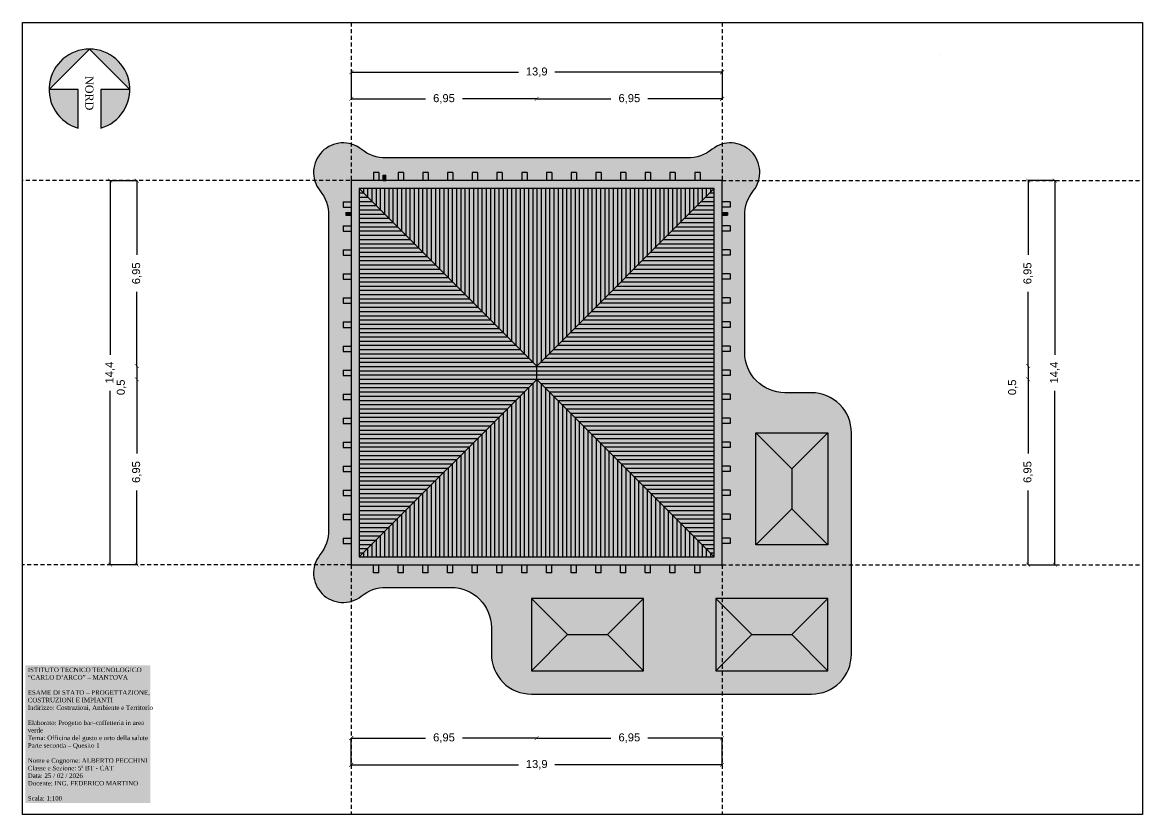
# Model space of a CAD drawing. Header units: millimetres. Extents: x 0 to 2688, y 0 to 2044.
# Drawn here: x 2396.21 to 2438.21, y 2014.14 to 2043.84 of the extents above; entities that cross this region are included whole.
import ezdxf

# ---------------------------------------------------------------- set-up
doc = ezdxf.new("R2010")
doc.units = ezdxf.units.MM
doc.linetypes.add('TRATTEGGIATA', pattern=[0.75, 0.5, -0.25])
doc.styles.get("Standard").update_dxf_attribs({"font": 'arial.ttf'})
doc.dimstyles.new('ISO-25', dxfattribs={"dimtxt": 2.5, "dimasz": 2.5, "dimexe": 1.25, "dimexo": 0.625, "dimtad": 1, "dimtxsty": 'Standard', "dimcen": 2.5, "dimadec": 0, "dimazin": 0, "dimtfac": 1, "dimtmove": 0, "dimatfit": 3, "dimfxl": 1, "dimarcsym": 0})
pattern_1 = [(180, (4508.31269, -472.55273), (-2e-16, -0.15875), [])]
pattern_2 = [(90, (4508.31269, -472.55273), (-0.15875, 2e-16), [])]

# ---------------------------------------------------------------- blocks, each defined once
blk = doc.blocks.new('_ArchTick')
at = {"color": 0, "linetype": 'ByBlock', "const_width": 0.15}
blk.add_lwpolyline([(-0.5, -0.5), (0.5, 0.5)], dxfattribs=at)
blk = doc.blocks.new('*D82')
at = {"color": 0, "lineweight": -2, "transparency": 16777216}
for p, q in [((2434.916, 2037.903), (2434.916, 2031.377)), ((2434.916, 2023.503), (2434.916, 2030.028))]:
    blk.add_line(p, q, dxfattribs=at)
at = {"layer": 'Defpoints', "color": 0, "transparency": 16777216}
for p in [(2422.439, 2037.903), (2422.439, 2023.503), (2434.916, 2023.503)]:
    blk.add_point(p, dxfattribs=at)
at = {"color": 0, "lineweight": -2, "transparency": 16777216, "xscale": 0.15, "yscale": 0.15, "zscale": 0.15}
for p, rotation in [((2434.916, 2037.903), 90), ((2434.916, 2023.503), 270)]:
    blk.add_blockref('_ArchTick', p, dxfattribs=dict(at, rotation=rotation))
at = {"color": 0, "transparency": 16777216, "insert": (2434.916, 2030.703), "char_height": 0.3, "attachment_point": 5, "rotation": 90}
blk.add_mtext('14,4', dxfattribs=at)
blk = doc.blocks.new('*D78')
at = {"color": 0, "lineweight": -2, "transparency": 16777216}
for p, q in [((2433.916, 2037.903), (2433.916, 2035.119)), ((2433.916, 2030.953), (2433.916, 2033.736))]:
    blk.add_line(p, q, dxfattribs=at)
at = {"layer": 'Defpoints', "color": 0, "transparency": 16777216}
for p in [(2422.439, 2037.903), (2415.489, 2030.953), (2433.916, 2030.953)]:
    blk.add_point(p, dxfattribs=at)
at = {"color": 0, "lineweight": -2, "transparency": 16777216, "xscale": 0.15, "yscale": 0.15, "zscale": 0.15}
for p, rotation in [((2433.916, 2037.903), 90), ((2433.916, 2030.953), 270)]:
    blk.add_blockref('_ArchTick', p, dxfattribs=dict(at, rotation=rotation))
at = {"color": 0, "transparency": 16777216, "insert": (2433.916, 2034.428), "char_height": 0.3, "attachment_point": 5, "rotation": 90}
blk.add_mtext('6,95', dxfattribs=at)
blk = doc.blocks.new('*D58')
at = {"color": 0, "lineweight": -2, "transparency": 16777216}
for p, q in [((2399.497, 2037.903), (2399.497, 2031.377)), ((2399.497, 2023.503), (2399.497, 2030.028))]:
    blk.add_line(p, q, dxfattribs=at)
at = {"layer": 'Defpoints', "color": 0, "transparency": 16777216}
for p in [(2408.539, 2037.903), (2399.497, 2023.503), (2408.539, 2023.503)]:
    blk.add_point(p, dxfattribs=at)
at = {"color": 0, "lineweight": -2, "transparency": 16777216, "xscale": 0.15, "yscale": 0.15, "zscale": 0.15}
for p, rotation in [((2399.497, 2037.903), 90), ((2399.497, 2023.503), 270)]:
    blk.add_blockref('_ArchTick', p, dxfattribs=dict(at, rotation=rotation))
at = {"color": 0, "transparency": 16777216, "insert": (2399.497, 2030.703), "char_height": 0.3, "attachment_point": 5, "rotation": 90}
blk.add_mtext('14,4', dxfattribs=at)
blk = doc.blocks.new('*D72')
at = {"color": 0, "lineweight": -2, "transparency": 16777216}
for p, q in [((2408.539, 2016.003), (2414.813, 2016.003)), ((2422.439, 2016.003), (2416.165, 2016.003))]:
    blk.add_line(p, q, dxfattribs=at)
at = {"layer": 'Defpoints', "color": 0, "transparency": 16777216}
for p in [(2408.539, 2023.503), (2422.439, 2023.503), (2422.439, 2016.003)]:
    blk.add_point(p, dxfattribs=at)
at = {"color": 0, "lineweight": -2, "transparency": 16777216, "xscale": 0.15, "yscale": 0.15, "zscale": 0.15, "rotation": 180}
blk.add_blockref('_ArchTick', (2408.539, 2016.003), dxfattribs=at)
at = {"color": 0, "lineweight": -2, "transparency": 16777216, "xscale": 0.15, "yscale": 0.15, "zscale": 0.15}
blk.add_blockref('_ArchTick', (2422.439, 2016.003), dxfattribs=at)
at = {"color": 0, "transparency": 16777216, "insert": (2415.489, 2016.003), "char_height": 0.3, "attachment_point": 5}
blk.add_mtext('13,9', dxfattribs=at)
blk = doc.blocks.new('*D64')
at = {"color": 0, "lineweight": -2, "transparency": 16777216}
for p, q in [((2408.539, 2041.968), (2414.813, 2041.968)), ((2422.439, 2041.968), (2416.165, 2041.968))]:
    blk.add_line(p, q, dxfattribs=at)
at = {"layer": 'Defpoints', "color": 0, "transparency": 16777216}
for p in [(2422.439, 2041.968), (2408.539, 2034.468), (2422.439, 2034.468)]:
    blk.add_point(p, dxfattribs=at)
at = {"color": 0, "lineweight": -2, "transparency": 16777216, "xscale": 0.15, "yscale": 0.15, "zscale": 0.15, "rotation": 180}
blk.add_blockref('_ArchTick', (2408.539, 2041.968), dxfattribs=at)
at = {"color": 0, "lineweight": -2, "transparency": 16777216, "xscale": 0.15, "yscale": 0.15, "zscale": 0.15}
blk.add_blockref('_ArchTick', (2422.439, 2041.968), dxfattribs=at)
at = {"color": 0, "transparency": 16777216, "insert": (2415.489, 2041.968), "char_height": 0.3, "attachment_point": 5}
blk.add_mtext('13,9', dxfattribs=at)
blk = doc.blocks.new('*D65')
at = {"color": 0, "lineweight": -2, "transparency": 16777216}
for p, q in [((2408.539, 2040.968), (2411.323, 2040.968)), ((2415.489, 2040.968), (2412.706, 2040.968))]:
    blk.add_line(p, q, dxfattribs=at)
at = {"layer": 'Defpoints', "color": 0, "transparency": 16777216}
for p in [(2415.489, 2040.968), (2408.539, 2037.903), (2415.489, 2037.903)]:
    blk.add_point(p, dxfattribs=at)
at = {"color": 0, "lineweight": -2, "transparency": 16777216, "xscale": 0.15, "yscale": 0.15, "zscale": 0.15, "rotation": 180}
blk.add_blockref('_ArchTick', (2408.539, 2040.968), dxfattribs=at)
at = {"color": 0, "lineweight": -2, "transparency": 16777216, "xscale": 0.15, "yscale": 0.15, "zscale": 0.15}
blk.add_blockref('_ArchTick', (2415.489, 2040.968), dxfattribs=at)
at = {"color": 0, "transparency": 16777216, "insert": (2412.014, 2040.968), "char_height": 0.3, "attachment_point": 5}
blk.add_mtext('6,95', dxfattribs=at)
blk = doc.blocks.new('*D89')
at = {"color": 0, "lineweight": -2, "transparency": 16777216}
for p, q in [((2415.489, 2040.968), (2418.273, 2040.968)), ((2422.439, 2040.968), (2419.656, 2040.968))]:
    blk.add_line(p, q, dxfattribs=at)
at = {"layer": 'Defpoints', "color": 0, "transparency": 16777216}
for p in [(2422.439, 2040.968), (2415.489, 2037.903), (2422.439, 2037.903)]:
    blk.add_point(p, dxfattribs=at)
at = {"color": 0, "lineweight": -2, "transparency": 16777216, "xscale": 0.15, "yscale": 0.15, "zscale": 0.15, "rotation": 180}
blk.add_blockref('_ArchTick', (2415.489, 2040.968), dxfattribs=at)
at = {"color": 0, "lineweight": -2, "transparency": 16777216, "xscale": 0.15, "yscale": 0.15, "zscale": 0.15}
blk.add_blockref('_ArchTick', (2422.439, 2040.968), dxfattribs=at)
at = {"color": 0, "transparency": 16777216, "insert": (2418.964, 2040.968), "char_height": 0.3, "attachment_point": 5}
blk.add_mtext('6,95', dxfattribs=at)
blk = doc.blocks.new('*D90')
at = {"color": 0, "lineweight": -2, "transparency": 16777216}
for p, q in [((2433.916, 2030.453), (2433.916, 2027.669)), ((2433.916, 2023.503), (2433.916, 2026.286))]:
    blk.add_line(p, q, dxfattribs=at)
at = {"layer": 'Defpoints', "color": 0, "transparency": 16777216}
for p in [(2415.489, 2030.453), (2433.916, 2030.453), (2422.439, 2023.503)]:
    blk.add_point(p, dxfattribs=at)
at = {"color": 0, "lineweight": -2, "transparency": 16777216, "xscale": 0.15, "yscale": 0.15, "zscale": 0.15}
for p, rotation in [((2433.916, 2030.453), 90), ((2433.916, 2023.503), 270)]:
    blk.add_blockref('_ArchTick', p, dxfattribs=dict(at, rotation=rotation))
at = {"color": 0, "transparency": 16777216, "insert": (2433.916, 2026.978), "char_height": 0.3, "attachment_point": 5, "rotation": 90}
blk.add_mtext('6,95', dxfattribs=at)
blk = doc.blocks.new('*D91')
at = {"color": 0, "lineweight": -2, "transparency": 16777216}
for p, q in [((2408.539, 2017.003), (2411.323, 2017.003)), ((2415.489, 2017.003), (2412.706, 2017.003))]:
    blk.add_line(p, q, dxfattribs=at)
at = {"layer": 'Defpoints', "color": 0, "transparency": 16777216}
for p in [(2408.539, 2020.068), (2415.489, 2020.068), (2415.489, 2017.003)]:
    blk.add_point(p, dxfattribs=at)
at = {"color": 0, "lineweight": -2, "transparency": 16777216, "xscale": 0.15, "yscale": 0.15, "zscale": 0.15, "rotation": 180}
blk.add_blockref('_ArchTick', (2408.539, 2017.003), dxfattribs=at)
at = {"color": 0, "lineweight": -2, "transparency": 16777216, "xscale": 0.15, "yscale": 0.15, "zscale": 0.15}
blk.add_blockref('_ArchTick', (2415.489, 2017.003), dxfattribs=at)
at = {"color": 0, "transparency": 16777216, "insert": (2412.014, 2017.003), "char_height": 0.3, "attachment_point": 5}
blk.add_mtext('6,95', dxfattribs=at)
blk = doc.blocks.new('*D92')
at = {"color": 0, "lineweight": -2, "transparency": 16777216}
for p, q in [((2415.489, 2017.003), (2418.273, 2017.003)), ((2422.439, 2017.003), (2419.656, 2017.003))]:
    blk.add_line(p, q, dxfattribs=at)
at = {"layer": 'Defpoints', "color": 0, "transparency": 16777216}
for p in [(2415.489, 2020.068), (2422.439, 2020.068), (2422.439, 2017.003)]:
    blk.add_point(p, dxfattribs=at)
at = {"color": 0, "lineweight": -2, "transparency": 16777216, "xscale": 0.15, "yscale": 0.15, "zscale": 0.15, "rotation": 180}
blk.add_blockref('_ArchTick', (2415.489, 2017.003), dxfattribs=at)
at = {"color": 0, "lineweight": -2, "transparency": 16777216, "xscale": 0.15, "yscale": 0.15, "zscale": 0.15}
blk.add_blockref('_ArchTick', (2422.439, 2017.003), dxfattribs=at)
at = {"color": 0, "transparency": 16777216, "insert": (2418.964, 2017.003), "char_height": 0.3, "attachment_point": 5}
blk.add_mtext('6,95', dxfattribs=at)
blk = doc.blocks.new('*D94')
at = {"color": 0, "lineweight": -2, "transparency": 16777216}
for p, q in [((2400.497, 2037.903), (2400.497, 2035.119)), ((2400.497, 2030.953), (2400.497, 2033.736))]:
    blk.add_line(p, q, dxfattribs=at)
at = {"layer": 'Defpoints', "color": 0, "transparency": 16777216}
for p in [(2411.974, 2037.903), (2400.497, 2030.953), (2418.924, 2030.953)]:
    blk.add_point(p, dxfattribs=at)
at = {"color": 0, "lineweight": -2, "transparency": 16777216, "xscale": 0.15, "yscale": 0.15, "zscale": 0.15}
for p, rotation in [((2400.497, 2037.903), 90), ((2400.497, 2030.953), 270)]:
    blk.add_blockref('_ArchTick', p, dxfattribs=dict(at, rotation=rotation))
at = {"color": 0, "transparency": 16777216, "insert": (2400.497, 2034.428), "char_height": 0.3, "attachment_point": 5, "rotation": 90}
blk.add_mtext('6,95', dxfattribs=at)
blk = doc.blocks.new('*D93')
at = {"color": 0, "lineweight": -2, "transparency": 16777216}
for p, q in [((2400.497, 2030.453), (2400.497, 2027.669)), ((2400.497, 2023.503), (2400.497, 2026.286))]:
    blk.add_line(p, q, dxfattribs=at)
at = {"layer": 'Defpoints', "color": 0, "transparency": 16777216}
for p in [(2400.497, 2030.453), (2418.924, 2030.453), (2411.974, 2023.503)]:
    blk.add_point(p, dxfattribs=at)
at = {"color": 0, "lineweight": -2, "transparency": 16777216, "xscale": 0.15, "yscale": 0.15, "zscale": 0.15}
for p, rotation in [((2400.497, 2030.453), 90), ((2400.497, 2023.503), 270)]:
    blk.add_blockref('_ArchTick', p, dxfattribs=dict(at, rotation=rotation))
at = {"color": 0, "transparency": 16777216, "insert": (2400.497, 2026.978), "char_height": 0.3, "attachment_point": 5, "rotation": 90}
blk.add_mtext('6,95', dxfattribs=at)
blk = doc.blocks.new('*D95')
at = {"color": 0, "lineweight": -2, "transparency": 16777216}
for p, q in [((2400.497, 2030.953), (2400.497, 2031.103)), ((2400.497, 2030.953), (2400.497, 2030.453)), ((2400.497, 2030.453), (2400.497, 2030.153))]:
    blk.add_line(p, q, dxfattribs=at)
at = {"layer": 'Defpoints', "color": 0, "transparency": 16777216}
for p in [(2415.489, 2030.953), (2400.497, 2030.453), (2415.489, 2030.453)]:
    blk.add_point(p, dxfattribs=at)
at = {"color": 0, "lineweight": -2, "transparency": 16777216, "xscale": 0.15, "yscale": 0.15, "zscale": 0.15}
for p, rotation in [((2400.497, 2030.953), 270), ((2400.497, 2030.453), 90)]:
    blk.add_blockref('_ArchTick', p, dxfattribs=dict(at, rotation=rotation))
at = {"color": 0, "transparency": 16777216, "insert": (2399.923, 2030.153), "char_height": 0.3, "attachment_point": 5, "rotation": 90}
blk.add_mtext('0,5', dxfattribs=at)
blk = doc.blocks.new('*D96')
at = {"color": 0, "lineweight": -2, "transparency": 16777216}
for p, q in [((2433.916, 2030.953), (2433.916, 2031.103)), ((2433.916, 2030.953), (2433.916, 2030.453)), ((2433.916, 2030.453), (2433.916, 2030.153))]:
    blk.add_line(p, q, dxfattribs=at)
at = {"layer": 'Defpoints', "color": 0, "transparency": 16777216}
for p in [(2418.924, 2030.953), (2418.924, 2030.453), (2433.916, 2030.453)]:
    blk.add_point(p, dxfattribs=at)
at = {"color": 0, "lineweight": -2, "transparency": 16777216, "xscale": 0.15, "yscale": 0.15, "zscale": 0.15}
for p, rotation in [((2433.916, 2030.953), 270), ((2433.916, 2030.453), 90)]:
    blk.add_blockref('_ArchTick', p, dxfattribs=dict(at, rotation=rotation))
at = {"color": 0, "transparency": 16777216, "insert": (2433.342, 2030.153), "char_height": 0.3, "attachment_point": 5, "rotation": 90}
blk.add_mtext('0,5', dxfattribs=at)

msp = doc.modelspace()

# ---------------------------------------------------------------- hatches: boundary and pattern name
at = {"transparency": 33554687}
h = msp.add_hatch(color=1, dxfattribs=at)
h.paths.add_polyline_path([(2398.296, 2039.869), (2398.296, 2041.322), (2397.207, 2041.322, 0.333333)])
h.paths.add_polyline_path([(2397.207, 2041.322), (2398.72, 2042.835, 0.414214)])
h.paths.add_polyline_path([(2399.144, 2039.869, 0.333333), (2400.233, 2041.322), (2399.144, 2041.322)])
h.paths.add_polyline_path([(2400.233, 2041.322, 0.414214), (2398.72, 2042.835)])
at = {"true_color": 0x939598, "transparency": 33554562}
h = msp.add_hatch(color=252, dxfattribs=at)
h.paths.add_polyline_path([(2427.289, 2020.153), (2427.289, 2028.453, 0.414214), (2425.789, 2029.953), (2424.789, 2029.953, -0.414214), (2423.289, 2031.453), (2423.289, 2036.596, -0.169472), (2423.615, 2037.529, 0.892135), (2422.066, 2039.078, -0.169472), (2421.133, 2038.753), (2409.846, 2038.753, -0.169472), (2408.913, 2039.078, 0.892135), (2407.364, 2037.529, -0.169472), (2407.689, 2036.596), (2407.689, 2024.809, -0.169472), (2407.364, 2023.876, 0.892135), (2408.913, 2022.327, -0.169472), (2409.846, 2022.653), (2412.289, 2022.653, -0.414214), (2413.789, 2021.153), (2413.789, 2020.153, 0.414214), (2415.289, 2018.653), (2425.789, 2018.653, 0.414214)])
h.paths.add_polyline_path([(2419.489, 2019.531), (2415.289, 2019.531), (2415.289, 2022.231), (2419.489, 2022.231)], flags=16)
h.paths.add_polyline_path([(2422.211, 2019.531), (2422.211, 2022.231), (2426.411, 2022.231), (2426.411, 2019.531)], flags=16)
h.paths.add_polyline_path([(2420.486, 2023.203), (2420.486, 2023.503), (2419.759, 2023.503), (2419.759, 2023.203), (2419.559, 2023.203), (2419.559, 2023.503), (2418.833, 2023.503), (2418.833, 2023.203), (2418.633, 2023.203), (2418.633, 2023.503), (2417.906, 2023.503), (2417.906, 2023.203), (2417.706, 2023.203), (2417.706, 2023.503), (2416.979, 2023.503), (2416.979, 2023.203), (2416.779, 2023.203), (2416.779, 2023.503), (2416.053, 2023.503), (2416.053, 2023.203), (2415.853, 2023.203), (2415.853, 2023.503), (2415.126, 2023.503), (2415.126, 2023.203), (2414.926, 2023.203), (2414.926, 2023.503), (2414.199, 2023.503), (2414.199, 2023.203), (2413.999, 2023.203), (2413.999, 2023.503), (2413.273, 2023.503), (2413.273, 2023.203), (2413.073, 2023.203), (2413.073, 2023.503), (2412.346, 2023.503), (2412.346, 2023.203), (2412.146, 2023.203), (2412.146, 2023.503), (2411.419, 2023.503), (2411.419, 2023.203), (2411.219, 2023.203), (2411.219, 2023.503), (2410.493, 2023.503), (2410.493, 2023.203), (2410.293, 2023.203), (2410.293, 2023.503), (2409.566, 2023.503), (2409.566, 2023.203), (2409.366, 2023.203), (2409.366, 2023.503), (2408.539, 2023.503), (2408.539, 2024.303), (2408.239, 2024.303), (2408.239, 2024.503), (2408.539, 2024.503), (2408.539, 2025.203), (2408.239, 2025.203), (2408.239, 2025.403), (2408.539, 2025.403), (2408.539, 2026.103), (2408.239, 2026.103), (2408.239, 2026.303), (2408.539, 2026.303), (2408.539, 2027.003), (2408.239, 2027.003), (2408.239, 2027.203), (2408.539, 2027.203), (2408.539, 2027.903), (2408.239, 2027.903), (2408.239, 2028.103), (2408.539, 2028.103), (2408.539, 2028.803), (2408.239, 2028.803), (2408.239, 2029.003), (2408.539, 2029.003), (2408.539, 2029.703), (2408.239, 2029.703), (2408.239, 2029.903), (2408.539, 2029.903), (2408.539, 2030.603), (2408.239, 2030.603), (2408.239, 2030.803), (2408.539, 2030.803), (2408.539, 2031.503), (2408.239, 2031.503), (2408.239, 2031.703), (2408.539, 2031.703), (2408.539, 2032.403), (2408.239, 2032.403), (2408.239, 2032.603), (2408.539, 2032.603), (2408.539, 2033.303), (2408.239, 2033.303), (2408.239, 2033.503), (2408.539, 2033.503), (2408.539, 2034.203), (2408.239, 2034.203), (2408.239, 2034.403), (2408.539, 2034.403), (2408.539, 2035.103), (2408.239, 2035.103), (2408.239, 2035.303), (2408.539, 2035.303), (2408.539, 2036.003), (2408.239, 2036.003), (2408.239, 2036.203), (2408.539, 2036.203), (2408.539, 2036.603), (2408.339, 2036.603), (2408.339, 2036.703), (2408.539, 2036.703), (2408.539, 2036.903), (2408.239, 2036.903), (2408.239, 2037.103), (2408.539, 2037.103), (2408.539, 2037.903), (2409.366, 2037.903), (2409.366, 2038.203), (2409.566, 2038.203), (2409.566, 2037.903), (2409.739, 2037.903), (2409.739, 2038.103), (2409.839, 2038.103), (2409.839, 2037.903), (2410.293, 2037.903), (2410.293, 2038.203), (2410.493, 2038.203), (2410.493, 2037.903), (2411.219, 2037.903), (2411.219, 2038.203), (2411.419, 2038.203), (2411.419, 2037.903), (2412.146, 2037.903), (2412.146, 2038.203), (2412.346, 2038.203), (2412.346, 2037.903), (2413.073, 2037.903), (2413.073, 2038.203), (2413.273, 2038.203), (2413.273, 2037.903), (2413.999, 2037.903), (2413.999, 2038.203), (2414.199, 2038.203), (2414.199, 2037.903), (2414.926, 2037.903), (2414.926, 2038.203), (2415.126, 2038.203), (2415.126, 2037.903), (2415.853, 2037.903), (2415.853, 2038.203), (2416.053, 2038.203), (2416.053, 2037.903), (2416.779, 2037.903), (2416.779, 2038.203), (2416.979, 2038.203), (2416.979, 2037.903), (2417.706, 2037.903), (2417.706, 2038.203), (2417.906, 2038.203), (2417.906, 2037.903), (2418.633, 2037.903), (2418.633, 2038.203), (2418.833, 2038.203), (2418.833, 2037.903), (2419.559, 2037.903), (2419.559, 2038.203), (2419.759, 2038.203), (2419.759, 2037.903), (2420.486, 2037.903), (2420.486, 2038.203), (2420.686, 2038.203), (2420.686, 2037.903), (2421.413, 2037.903), (2421.413, 2038.203), (2421.613, 2038.203), (2421.613, 2037.903), (2422.439, 2037.903), (2422.439, 2037.103), (2422.739, 2037.103), (2422.739, 2036.903), (2422.439, 2036.903), (2422.439, 2036.703), (2422.639, 2036.703), (2422.639, 2036.603), (2422.439, 2036.603), (2422.439, 2036.203), (2422.739, 2036.203), (2422.739, 2036.003), (2422.439, 2036.003), (2422.439, 2035.303), (2422.739, 2035.303), (2422.739, 2035.103), (2422.439, 2035.103), (2422.439, 2034.403), (2422.739, 2034.403), (2422.739, 2034.203), (2422.439, 2034.203), (2422.439, 2033.503), (2422.739, 2033.503), (2422.739, 2033.303), (2422.439, 2033.303), (2422.439, 2032.603), (2422.739, 2032.603), (2422.739, 2032.403), (2422.439, 2032.403), (2422.439, 2031.703), (2422.739, 2031.703), (2422.739, 2031.503), (2422.439, 2031.503), (2422.439, 2030.803), (2422.739, 2030.803), (2422.739, 2030.603), (2422.439, 2030.603), (2422.439, 2029.903), (2422.739, 2029.903), (2422.739, 2029.703), (2422.439, 2029.703), (2422.439, 2029.003), (2422.739, 2029.003), (2422.739, 2028.803), (2422.439, 2028.803), (2422.439, 2028.103), (2422.739, 2028.103), (2422.739, 2027.903), (2422.439, 2027.903), (2422.439, 2027.203), (2422.739, 2027.203), (2422.739, 2027.003), (2422.439, 2027.003), (2422.439, 2026.303), (2422.739, 2026.303), (2422.739, 2026.103), (2422.439, 2026.103), (2422.439, 2025.403), (2422.739, 2025.403), (2422.739, 2025.203), (2422.439, 2025.203), (2422.439, 2024.503), (2422.739, 2024.503), (2422.739, 2024.303), (2422.439, 2024.303), (2422.439, 2023.503), (2421.613, 2023.503), (2421.613, 2023.203), (2421.413, 2023.203), (2421.413, 2023.503), (2420.686, 2023.503), (2420.686, 2023.203)], flags=16)
h.paths.add_polyline_path([(2408.839, 2023.803), (2408.839, 2037.603), (2422.139, 2037.603), (2422.139, 2023.803)], flags=0)
h.paths.add_polyline_path([(2423.711, 2024.253), (2423.711, 2028.453), (2426.411, 2028.453), (2426.411, 2024.253)], flags=16)
at = {"transparency": 33554687}
h = msp.add_hatch(color=26, dxfattribs=at)
h.paths.add_polyline_path([(2409.566, 2038.203), (2409.366, 2038.203), (2409.366, 2037.903), (2409.566, 2037.903)])
h.paths.add_polyline_path([(2410.493, 2038.203), (2410.293, 2038.203), (2410.293, 2037.903), (2410.493, 2037.903)])
h.paths.add_polyline_path([(2411.419, 2038.203), (2411.219, 2038.203), (2411.219, 2037.903), (2411.419, 2037.903)])
h.paths.add_polyline_path([(2412.346, 2038.203), (2412.146, 2038.203), (2412.146, 2037.903), (2412.346, 2037.903)])
h.paths.add_polyline_path([(2413.273, 2038.203), (2413.073, 2038.203), (2413.073, 2037.903), (2413.273, 2037.903)])
h.paths.add_polyline_path([(2414.199, 2038.203), (2413.999, 2038.203), (2413.999, 2037.903), (2414.199, 2037.903)])
h.paths.add_polyline_path([(2415.126, 2038.203), (2414.926, 2038.203), (2414.926, 2037.903), (2415.126, 2037.903)])
h.paths.add_polyline_path([(2416.053, 2038.203), (2415.853, 2038.203), (2415.853, 2037.903), (2416.053, 2037.903)])
h.paths.add_polyline_path([(2416.979, 2038.203), (2416.779, 2038.203), (2416.779, 2037.903), (2416.979, 2037.903)])
h.paths.add_polyline_path([(2417.906, 2038.203), (2417.706, 2038.203), (2417.706, 2037.903), (2417.906, 2037.903)])
h.paths.add_polyline_path([(2418.833, 2038.203), (2418.633, 2038.203), (2418.633, 2037.903), (2418.833, 2037.903)])
h.paths.add_polyline_path([(2419.759, 2038.203), (2419.559, 2038.203), (2419.559, 2037.903), (2419.759, 2037.903)])
h.paths.add_polyline_path([(2420.686, 2038.203), (2420.486, 2038.203), (2420.486, 2037.903), (2420.686, 2037.903)])
h.paths.add_polyline_path([(2421.613, 2038.203), (2421.413, 2038.203), (2421.413, 2037.903), (2421.613, 2037.903)])
h.paths.add_polyline_path([(2422.739, 2037.103), (2422.439, 2037.103), (2422.439, 2036.903), (2422.739, 2036.903)])
h.paths.add_polyline_path([(2422.739, 2036.203), (2422.439, 2036.203), (2422.439, 2036.003), (2422.739, 2036.003)])
h.paths.add_polyline_path([(2422.739, 2035.303), (2422.439, 2035.303), (2422.439, 2035.103), (2422.739, 2035.103)])
h.paths.add_polyline_path([(2422.739, 2034.403), (2422.439, 2034.403), (2422.439, 2034.203), (2422.739, 2034.203)])
h.paths.add_polyline_path([(2422.739, 2033.503), (2422.439, 2033.503), (2422.439, 2033.303), (2422.739, 2033.303)])
h.paths.add_polyline_path([(2422.739, 2032.603), (2422.439, 2032.603), (2422.439, 2032.403), (2422.739, 2032.403)])
h.paths.add_polyline_path([(2422.739, 2031.703), (2422.439, 2031.703), (2422.439, 2031.503), (2422.739, 2031.503)])
h.paths.add_polyline_path([(2422.739, 2030.803), (2422.439, 2030.803), (2422.439, 2030.603), (2422.739, 2030.603)])
h.paths.add_polyline_path([(2422.739, 2029.903), (2422.439, 2029.903), (2422.439, 2029.703), (2422.739, 2029.703)])
h.paths.add_polyline_path([(2422.739, 2029.003), (2422.439, 2029.003), (2422.439, 2028.803), (2422.739, 2028.803)])
h.paths.add_polyline_path([(2422.739, 2028.103), (2422.439, 2028.103), (2422.439, 2027.903), (2422.739, 2027.903)])
h.paths.add_polyline_path([(2422.739, 2027.203), (2422.439, 2027.203), (2422.439, 2027.003), (2422.739, 2027.003)])
h.paths.add_polyline_path([(2422.739, 2026.303), (2422.439, 2026.303), (2422.439, 2026.103), (2422.739, 2026.103)])
h.paths.add_polyline_path([(2422.739, 2025.403), (2422.439, 2025.403), (2422.439, 2025.203), (2422.739, 2025.203)])
h.paths.add_polyline_path([(2422.739, 2024.503), (2422.439, 2024.503), (2422.439, 2024.303), (2422.739, 2024.303)])
h.paths.add_polyline_path([(2421.613, 2023.503), (2421.413, 2023.503), (2421.413, 2023.203), (2421.613, 2023.203)])
h.paths.add_polyline_path([(2420.686, 2023.503), (2420.486, 2023.503), (2420.486, 2023.203), (2420.686, 2023.203)])
h.paths.add_polyline_path([(2419.759, 2023.503), (2419.559, 2023.503), (2419.559, 2023.203), (2419.759, 2023.203)])
h.paths.add_polyline_path([(2418.833, 2023.503), (2418.633, 2023.503), (2418.633, 2023.203), (2418.833, 2023.203)])
h.paths.add_polyline_path([(2417.906, 2023.503), (2417.706, 2023.503), (2417.706, 2023.203), (2417.906, 2023.203)])
h.paths.add_polyline_path([(2416.979, 2023.503), (2416.779, 2023.503), (2416.779, 2023.203), (2416.979, 2023.203)])
h.paths.add_polyline_path([(2416.053, 2023.503), (2415.853, 2023.503), (2415.853, 2023.203), (2416.053, 2023.203)])
h.paths.add_polyline_path([(2415.126, 2023.503), (2414.926, 2023.503), (2414.926, 2023.203), (2415.126, 2023.203)])
h.paths.add_polyline_path([(2414.199, 2023.503), (2413.999, 2023.503), (2413.999, 2023.203), (2414.199, 2023.203)])
h.paths.add_polyline_path([(2413.273, 2023.503), (2413.073, 2023.503), (2413.073, 2023.203), (2413.273, 2023.203)])
h.paths.add_polyline_path([(2412.346, 2023.503), (2412.146, 2023.503), (2412.146, 2023.203), (2412.346, 2023.203)])
h.paths.add_polyline_path([(2411.419, 2023.503), (2411.219, 2023.503), (2411.219, 2023.203), (2411.419, 2023.203)])
h.paths.add_polyline_path([(2410.493, 2023.503), (2410.293, 2023.503), (2410.293, 2023.203), (2410.493, 2023.203)])
h.paths.add_polyline_path([(2409.566, 2023.503), (2409.366, 2023.503), (2409.366, 2023.203), (2409.566, 2023.203)])
h.paths.add_polyline_path([(2408.539, 2024.503), (2408.239, 2024.503), (2408.239, 2024.303), (2408.539, 2024.303)])
h.paths.add_polyline_path([(2408.539, 2025.403), (2408.239, 2025.403), (2408.239, 2025.203), (2408.539, 2025.203)])
h.paths.add_polyline_path([(2408.539, 2026.303), (2408.239, 2026.303), (2408.239, 2026.103), (2408.539, 2026.103)])
h.paths.add_polyline_path([(2408.539, 2027.203), (2408.239, 2027.203), (2408.239, 2027.003), (2408.539, 2027.003)])
h.paths.add_polyline_path([(2408.539, 2028.103), (2408.239, 2028.103), (2408.239, 2027.903), (2408.539, 2027.903)])
h.paths.add_polyline_path([(2408.539, 2029.003), (2408.239, 2029.003), (2408.239, 2028.803), (2408.539, 2028.803)])
h.paths.add_polyline_path([(2408.539, 2029.903), (2408.239, 2029.903), (2408.239, 2029.703), (2408.539, 2029.703)])
h.paths.add_polyline_path([(2408.539, 2030.803), (2408.239, 2030.803), (2408.239, 2030.603), (2408.539, 2030.603)])
h.paths.add_polyline_path([(2408.539, 2031.703), (2408.239, 2031.703), (2408.239, 2031.503), (2408.539, 2031.503)])
h.paths.add_polyline_path([(2408.539, 2032.603), (2408.239, 2032.603), (2408.239, 2032.403), (2408.539, 2032.403)])
h.paths.add_polyline_path([(2408.539, 2033.503), (2408.239, 2033.503), (2408.239, 2033.303), (2408.539, 2033.303)])
h.paths.add_polyline_path([(2408.539, 2034.403), (2408.239, 2034.403), (2408.239, 2034.203), (2408.539, 2034.203)])
h.paths.add_polyline_path([(2408.539, 2035.303), (2408.239, 2035.303), (2408.239, 2035.103), (2408.539, 2035.103)])
h.paths.add_polyline_path([(2408.539, 2036.203), (2408.239, 2036.203), (2408.239, 2036.003), (2408.539, 2036.003)])
h.paths.add_polyline_path([(2408.539, 2037.103), (2408.239, 2037.103), (2408.239, 2036.903), (2408.539, 2036.903)])
at = {"true_color": 0xc8dfa5, "transparency": 33554687}
h = msp.add_hatch(color=9, dxfattribs=at)
h.dxf.hatch_style = 1
h.paths.add_polyline_path([(2422.289, 2037.753), (2422.289, 2023.653), (2408.689, 2023.653), (2408.539, 2023.503), (2422.439, 2023.503), (2422.439, 2037.903)])
h.paths.add_polyline_path([(2408.689, 2037.753), (2408.839, 2037.603), (2422.139, 2037.603), (2422.289, 2037.753)], flags=17)
h.paths.add_polyline_path([(2408.689, 2037.753), (2408.689, 2023.653), (2408.839, 2023.803), (2408.839, 2037.603)], flags=17)
at = {"true_color": 0x83b13e, "transparency": 33554687}
h = msp.add_hatch(color=65, dxfattribs=at)
h.dxf.hatch_style = 1
h.paths.add_polyline_path([(2422.139, 2037.603), (2422.139, 2023.803), (2422.289, 2023.653), (2422.289, 2037.753)])
h.paths.add_polyline_path([(2408.839, 2023.803), (2408.689, 2023.653), (2422.289, 2023.653), (2422.139, 2023.803)])
h.paths.add_polyline_path([(2408.539, 2037.903), (2408.689, 2037.753), (2422.289, 2037.753), (2422.439, 2037.903)])
h.paths.add_polyline_path([(2408.539, 2037.903), (2408.539, 2023.503), (2408.689, 2023.653), (2408.689, 2037.753)])
at = {"true_color": 0x9e623d, "transparency": 33554687}
h = msp.add_hatch(color=25, dxfattribs=at)
h.paths.add_polyline_path([(2409.739, 2038.103), (2409.739, 2038.053), (2409.839, 2038.053), (2409.839, 2038.103)])
h.paths.add_polyline_path([(2409.739, 2038.053), (2409.739, 2037.953), (2409.839, 2037.953), (2409.839, 2038.053)])
h.paths.add_polyline_path([(2409.739, 2037.953), (2409.739, 2037.903), (2409.839, 2037.903), (2409.839, 2037.953)])
at = {"true_color": 0x991b1e, "transparency": 33554664}
h = msp.add_hatch(color=244, dxfattribs=at)
h.dxf.hatch_style = 1
h.paths.add_polyline_path([(2408.839, 2023.803), (2415.489, 2030.453), (2415.489, 2030.953), (2408.839, 2037.603)])
h = msp.add_hatch(color=244, dxfattribs=at)
h.dxf.hatch_style = 1
h.paths.add_polyline_path([(2422.139, 2037.603), (2408.839, 2037.603), (2415.489, 2030.953)])
at = {"transparency": 33554457}
h = msp.add_hatch(dxfattribs=at)
h.set_pattern_fill('ANSI31', color=256, scale=0.05, angle=495)
h.set_pattern_definition(pattern_1)
h.paths.add_polyline_path([(2415.489, 2030.453), (2415.489, 2030.953), (2408.839, 2037.603), (2408.839, 2023.803)])
h = msp.add_hatch(dxfattribs=at)
h.set_pattern_fill('ANSI31', color=256, scale=0.05, angle=765)
h.set_pattern_definition(pattern_2)
h.paths.add_polyline_path([(2415.489, 2030.953), (2422.139, 2037.603), (2408.839, 2037.603)])
at = {"true_color": 0x991b1e, "transparency": 33554531}
h = msp.add_hatch(color=244, dxfattribs=at)
h.dxf.hatch_style = 1
h.paths.add_polyline_path([(2422.139, 2023.803), (2422.139, 2037.603), (2415.489, 2030.953), (2415.489, 2030.453)])
at = {"transparency": 33554457}
h = msp.add_hatch(dxfattribs=at)
h.set_pattern_fill('ANSI31', color=256, scale=0.05, angle=495)
h.set_pattern_definition(pattern_1)
h.paths.add_polyline_path([(2422.139, 2023.803), (2422.139, 2037.603), (2415.489, 2030.953), (2415.489, 2030.453)])
at = {"true_color": 0x9e623d, "transparency": 33554687}
h = msp.add_hatch(color=25, dxfattribs=at)
h.paths.add_polyline_path([(2408.539, 2036.703), (2408.489, 2036.703), (2408.489, 2036.603), (2408.539, 2036.603)])
h.paths.add_polyline_path([(2408.489, 2036.703), (2408.389, 2036.703), (2408.389, 2036.603), (2408.489, 2036.603)])
h.paths.add_polyline_path([(2408.389, 2036.703), (2408.339, 2036.703), (2408.339, 2036.603), (2408.389, 2036.603)])
h = msp.add_hatch(color=25, dxfattribs=at)
h.paths.add_polyline_path([(2422.639, 2036.703), (2422.589, 2036.703), (2422.589, 2036.603), (2422.639, 2036.603)])
h.paths.add_polyline_path([(2422.589, 2036.703), (2422.489, 2036.703), (2422.489, 2036.603), (2422.589, 2036.603)])
h.paths.add_polyline_path([(2422.489, 2036.703), (2422.439, 2036.703), (2422.439, 2036.603), (2422.489, 2036.603)])
at = {"true_color": 0x991b1e, "transparency": 33554531}
h = msp.add_hatch(color=244, dxfattribs=at)
h.dxf.hatch_style = 1
h.paths.add_polyline_path([(2415.489, 2030.453), (2408.839, 2023.803), (2422.139, 2023.803)])
at = {"transparency": 33554457}
h = msp.add_hatch(dxfattribs=at)
h.set_pattern_fill('ANSI31', color=256, scale=0.05, angle=765)
h.set_pattern_definition(pattern_2)
h.paths.add_polyline_path([(2422.139, 2023.803), (2415.489, 2030.453), (2408.839, 2023.803)])
at = {"transparency": 33554534}
h = msp.add_hatch(color=256, dxfattribs=at)
h.dxf.hatch_style = 1
h.paths.add_polyline_path([(2422.211, 2022.231), (2423.561, 2020.881), (2425.061, 2020.881), (2426.411, 2022.231)])
h.paths.add_polyline_path([(2422.211, 2022.231), (2422.211, 2019.531), (2423.561, 2020.881)])
h.paths.add_polyline_path([(2415.289, 2022.231), (2416.639, 2020.881), (2418.139, 2020.881), (2419.489, 2022.231)])
h.paths.add_polyline_path([(2415.289, 2022.231), (2415.289, 2019.531), (2416.639, 2020.881)])
h.paths.add_polyline_path([(2423.711, 2028.453), (2425.061, 2027.103), (2426.411, 2028.453)])
h.paths.add_polyline_path([(2423.711, 2028.453), (2423.711, 2024.253), (2425.061, 2025.603), (2425.061, 2027.103)])
at = {"transparency": 33554457}
h = msp.add_hatch(color=256, dxfattribs=at)
h.dxf.hatch_style = 1
h.paths.add_polyline_path([(2425.061, 2027.103), (2425.061, 2025.603), (2426.411, 2024.253), (2426.411, 2028.453)])
h.paths.add_polyline_path([(2425.061, 2025.603), (2423.711, 2024.253), (2426.411, 2024.253)])
h.paths.add_polyline_path([(2425.061, 2020.881), (2426.411, 2019.531), (2426.411, 2022.231)])
h.paths.add_polyline_path([(2425.061, 2020.881), (2423.561, 2020.881), (2422.211, 2019.531), (2426.411, 2019.531)])
h.paths.add_polyline_path([(2418.139, 2020.881), (2419.489, 2019.531), (2419.489, 2022.231)])
h.paths.add_polyline_path([(2418.139, 2020.881), (2416.639, 2020.881), (2415.289, 2019.531), (2419.489, 2019.531)])

# ---------------------------------------------------------------- linework, layer by layer
at = {"color": 1, "linetype": 'TRATTEGGIATA', "ltscale": 0.3}
for p, q in [((2408.539, 2043.835), (2408.539, 2037.903)), ((2422.439, 2043.835), (2422.439, 2037.903)), ((2409.739, 2037.903), (2396.207, 2037.903)), ((2422.439, 2037.903), (2438.207, 2037.903)), ((2408.539, 2023.503), (2396.207, 2023.503)), ((2408.539, 2023.503), (2408.539, 2014.135)), ((2422.439, 2023.503), (2422.439, 2014.135)), ((2422.439, 2023.503), (2438.207, 2023.503))]:
    msp.add_line(p, q, dxfattribs=at)
for p, q in [((2397.207, 2041.322), (2398.72, 2042.835)), ((2398.72, 2042.835), (2400.233, 2041.322)), ((2398.296, 2041.322), (2397.207, 2041.322)), ((2398.296, 2039.869), (2398.296, 2041.322)), ((2400.233, 2041.322), (2399.144, 2041.322)), ((2399.144, 2041.322), (2399.144, 2039.869)), ((2409.366, 2038.203), (2409.366, 2037.903)), ((2409.566, 2038.203), (2409.366, 2038.203)), ((2409.566, 2038.203), (2409.566, 2037.903)), ((2409.739, 2037.903), (2409.739, 2038.103)), ((2409.739, 2038.103), (2409.839, 2038.103)), ((2409.739, 2038.053), (2409.839, 2038.053)), ((2409.739, 2037.953), (2409.839, 2037.953)), ((2409.739, 2037.903), (2409.839, 2037.903)), ((2409.839, 2037.903), (2409.839, 2038.103)), ((2410.293, 2038.203), (2410.293, 2037.903)), ((2410.493, 2038.203), (2410.293, 2038.203)), ((2410.493, 2038.203), (2410.493, 2037.903)), ((2411.219, 2038.203), (2411.219, 2037.903)), ((2411.419, 2038.203), (2411.219, 2038.203)), ((2411.419, 2038.203), (2411.419, 2037.903)), ((2412.146, 2038.203), (2412.146, 2037.903)), ((2412.346, 2038.203), (2412.146, 2038.203)), ((2412.346, 2038.203), (2412.346, 2037.903)), ((2413.073, 2038.203), (2413.073, 2037.903)), ((2413.273, 2038.203), (2413.073, 2038.203)), ((2413.273, 2038.203), (2413.273, 2037.903)), ((2413.999, 2038.203), (2413.999, 2037.903)), ((2414.199, 2038.203), (2413.999, 2038.203)), ((2414.199, 2038.203), (2414.199, 2037.903)), ((2414.926, 2038.203), (2414.926, 2037.903)), ((2415.126, 2038.203), (2414.926, 2038.203)), ((2415.126, 2038.203), (2415.126, 2037.903)), ((2415.853, 2038.203), (2415.853, 2037.903)), ((2416.053, 2038.203), (2415.853, 2038.203)), ((2416.053, 2038.203), (2416.053, 2037.903)), ((2416.779, 2038.203), (2416.779, 2037.903)), ((2416.979, 2038.203), (2416.779, 2038.203)), ((2416.979, 2038.203), (2416.979, 2037.903)), ((2417.706, 2038.203), (2417.706, 2037.903)), ((2417.906, 2038.203), (2417.706, 2038.203)), ((2417.906, 2038.203), (2417.906, 2037.903)), ((2418.633, 2038.203), (2418.633, 2037.903)), ((2418.833, 2038.203), (2418.633, 2038.203)), ((2418.833, 2038.203), (2418.833, 2037.903)), ((2419.559, 2038.203), (2419.559, 2037.903)), ((2419.759, 2038.203), (2419.559, 2038.203)), ((2419.759, 2038.203), (2419.759, 2037.903)), ((2420.486, 2038.203), (2420.486, 2037.903)), ((2420.686, 2038.203), (2420.486, 2038.203)), ((2420.686, 2038.203), (2420.686, 2037.903)), ((2421.413, 2038.203), (2421.413, 2037.903)), ((2421.613, 2038.203), (2421.413, 2038.203)), ((2421.613, 2038.203), (2421.613, 2037.903)), ((2408.839, 2037.603), (2415.489, 2030.953)), ((2422.139, 2037.603), (2415.489, 2030.953)), ((2408.239, 2037.103), (2408.539, 2037.103)), ((2408.239, 2037.103), (2408.239, 2036.903)), ((2422.739, 2037.103), (2422.439, 2037.103)), ((2422.739, 2037.103), (2422.739, 2036.903)), ((2408.239, 2036.903), (2408.539, 2036.903)), ((2408.339, 2036.703), (2408.539, 2036.703)), ((2408.339, 2036.703), (2408.339, 2036.603)), ((2408.339, 2036.603), (2408.539, 2036.603)), ((2408.389, 2036.703), (2408.389, 2036.603)), ((2408.489, 2036.703), (2408.489, 2036.603)), ((2408.539, 2036.703), (2408.539, 2036.603)), ((2422.739, 2036.903), (2422.439, 2036.903)), ((2422.439, 2036.703), (2422.639, 2036.703)), ((2422.439, 2036.703), (2422.439, 2036.603)), ((2422.439, 2036.603), (2422.639, 2036.603)), ((2422.489, 2036.703), (2422.489, 2036.603)), ((2422.589, 2036.703), (2422.589, 2036.603)), ((2422.639, 2036.703), (2422.639, 2036.603)), ((2408.239, 2036.203), (2408.539, 2036.203)), ((2408.239, 2036.203), (2408.239, 2036.003)), ((2422.739, 2036.203), (2422.439, 2036.203)), ((2422.739, 2036.203), (2422.739, 2036.003)), ((2408.239, 2036.003), (2408.539, 2036.003)), ((2422.739, 2036.003), (2422.439, 2036.003)), ((2408.239, 2035.303), (2408.539, 2035.303)), ((2408.239, 2035.303), (2408.239, 2035.103)), ((2408.239, 2035.103), (2408.539, 2035.103)), ((2422.739, 2035.303), (2422.439, 2035.303)), ((2422.739, 2035.103), (2422.439, 2035.103)), ((2422.739, 2035.303), (2422.739, 2035.103)), ((2408.239, 2034.403), (2408.539, 2034.403)), ((2408.239, 2034.403), (2408.239, 2034.203)), ((2408.239, 2034.203), (2408.539, 2034.203)), ((2422.739, 2034.403), (2422.439, 2034.403)), ((2422.739, 2034.203), (2422.439, 2034.203)), ((2422.739, 2034.403), (2422.739, 2034.203)), ((2408.239, 2033.503), (2408.539, 2033.503)), ((2408.239, 2033.503), (2408.239, 2033.303)), ((2408.239, 2033.303), (2408.539, 2033.303)), ((2422.739, 2033.503), (2422.439, 2033.503)), ((2422.739, 2033.303), (2422.439, 2033.303)), ((2422.739, 2033.503), (2422.739, 2033.303)), ((2408.239, 2032.603), (2408.539, 2032.603)), ((2408.239, 2032.603), (2408.239, 2032.403)), ((2408.239, 2032.403), (2408.539, 2032.403)), ((2422.739, 2032.603), (2422.439, 2032.603)), ((2422.739, 2032.403), (2422.439, 2032.403)), ((2422.739, 2032.603), (2422.739, 2032.403)), ((2408.239, 2031.703), (2408.539, 2031.703)), ((2408.239, 2031.703), (2408.239, 2031.503)), ((2422.739, 2031.703), (2422.439, 2031.703)), ((2422.739, 2031.703), (2422.739, 2031.503)), ((2408.239, 2031.503), (2408.539, 2031.503)), ((2422.739, 2031.503), (2422.439, 2031.503)), ((2408.239, 2030.803), (2408.539, 2030.803)), ((2408.239, 2030.803), (2408.239, 2030.603)), ((2415.489, 2030.453), (2415.489, 2030.953)), ((2422.739, 2030.803), (2422.439, 2030.803)), ((2422.739, 2030.803), (2422.739, 2030.603)), ((2408.239, 2030.603), (2408.539, 2030.603)), ((2408.839, 2023.803), (2415.489, 2030.453)), ((2422.139, 2023.803), (2415.489, 2030.453)), ((2422.739, 2030.603), (2422.439, 2030.603)), ((2408.239, 2029.903), (2408.539, 2029.903)), ((2408.239, 2029.903), (2408.239, 2029.703)), ((2422.739, 2029.903), (2422.439, 2029.903)), ((2422.739, 2029.903), (2422.739, 2029.703)), ((2408.239, 2029.703), (2408.539, 2029.703)), ((2422.739, 2029.703), (2422.439, 2029.703)), ((2408.239, 2029.003), (2408.539, 2029.003)), ((2408.239, 2029.003), (2408.239, 2028.803)), ((2408.239, 2028.803), (2408.539, 2028.803)), ((2422.739, 2029.003), (2422.439, 2029.003)), ((2422.739, 2028.803), (2422.439, 2028.803)), ((2422.739, 2029.003), (2422.739, 2028.803)), ((2425.061, 2027.103), (2423.711, 2028.453)), ((2425.061, 2027.103), (2426.411, 2028.453)), ((2408.239, 2028.103), (2408.539, 2028.103)), ((2408.239, 2028.103), (2408.239, 2027.903)), ((2408.239, 2027.903), (2408.539, 2027.903)), ((2422.739, 2028.103), (2422.439, 2028.103)), ((2422.739, 2027.903), (2422.439, 2027.903)), ((2422.739, 2028.103), (2422.739, 2027.903)), ((2408.239, 2027.203), (2408.539, 2027.203)), ((2408.239, 2027.203), (2408.239, 2027.003)), ((2408.239, 2027.003), (2408.539, 2027.003)), ((2422.739, 2027.203), (2422.439, 2027.203)), ((2422.739, 2027.003), (2422.439, 2027.003)), ((2422.739, 2027.203), (2422.739, 2027.003)), ((2425.061, 2027.103), (2425.061, 2025.603)), ((2408.239, 2026.303), (2408.539, 2026.303)), ((2408.239, 2026.303), (2408.239, 2026.103)), ((2408.239, 2026.103), (2408.539, 2026.103)), ((2422.739, 2026.303), (2422.439, 2026.303)), ((2422.739, 2026.103), (2422.439, 2026.103)), ((2422.739, 2026.303), (2422.739, 2026.103)), ((2408.239, 2025.403), (2408.539, 2025.403)), ((2408.239, 2025.403), (2408.239, 2025.203)), ((2422.739, 2025.403), (2422.439, 2025.403)), ((2422.739, 2025.403), (2422.739, 2025.203)), ((2425.061, 2025.603), (2423.711, 2024.253)), ((2425.061, 2025.603), (2426.411, 2024.253)), ((2408.239, 2025.203), (2408.539, 2025.203)), ((2422.739, 2025.203), (2422.439, 2025.203)), ((2408.239, 2024.503), (2408.539, 2024.503)), ((2408.239, 2024.503), (2408.239, 2024.303)), ((2422.739, 2024.503), (2422.439, 2024.503)), ((2422.739, 2024.503), (2422.739, 2024.303)), ((2408.239, 2024.303), (2408.539, 2024.303)), ((2422.739, 2024.303), (2422.439, 2024.303)), ((2409.366, 2023.203), (2409.366, 2023.503)), ((2409.566, 2023.203), (2409.366, 2023.203)), ((2409.566, 2023.203), (2409.566, 2023.503)), ((2410.293, 2023.203), (2410.293, 2023.503)), ((2410.493, 2023.203), (2410.293, 2023.203)), ((2410.493, 2023.203), (2410.493, 2023.503)), ((2411.219, 2023.203), (2411.219, 2023.503)), ((2411.419, 2023.203), (2411.219, 2023.203)), ((2411.419, 2023.203), (2411.419, 2023.503)), ((2412.146, 2023.203), (2412.146, 2023.503)), ((2412.346, 2023.203), (2412.146, 2023.203)), ((2412.346, 2023.203), (2412.346, 2023.503)), ((2413.073, 2023.203), (2413.073, 2023.503)), ((2413.273, 2023.203), (2413.073, 2023.203)), ((2413.273, 2023.203), (2413.273, 2023.503)), ((2413.999, 2023.203), (2413.999, 2023.503)), ((2414.199, 2023.203), (2413.999, 2023.203)), ((2414.199, 2023.203), (2414.199, 2023.503)), ((2414.926, 2023.203), (2414.926, 2023.503)), ((2415.126, 2023.203), (2414.926, 2023.203)), ((2415.126, 2023.203), (2415.126, 2023.503)), ((2415.853, 2023.203), (2415.853, 2023.503)), ((2416.053, 2023.203), (2415.853, 2023.203)), ((2416.053, 2023.203), (2416.053, 2023.503)), ((2416.779, 2023.203), (2416.779, 2023.503)), ((2416.979, 2023.203), (2416.779, 2023.203)), ((2416.979, 2023.203), (2416.979, 2023.503)), ((2417.706, 2023.203), (2417.706, 2023.503)), ((2417.906, 2023.203), (2417.706, 2023.203)), ((2417.906, 2023.203), (2417.906, 2023.503)), ((2418.633, 2023.203), (2418.633, 2023.503)), ((2418.833, 2023.203), (2418.633, 2023.203)), ((2418.833, 2023.203), (2418.833, 2023.503)), ((2419.559, 2023.203), (2419.559, 2023.503)), ((2419.759, 2023.203), (2419.559, 2023.203)), ((2419.759, 2023.203), (2419.759, 2023.503)), ((2420.486, 2023.203), (2420.486, 2023.503)), ((2420.686, 2023.203), (2420.486, 2023.203)), ((2420.686, 2023.203), (2420.686, 2023.503)), ((2421.413, 2023.203), (2421.413, 2023.503)), ((2421.613, 2023.203), (2421.413, 2023.203)), ((2421.613, 2023.203), (2421.613, 2023.503)), ((2416.639, 2020.881), (2415.289, 2022.231)), ((2418.139, 2020.881), (2419.489, 2022.231)), ((2423.561, 2020.881), (2422.211, 2022.231)), ((2425.061, 2020.881), (2426.411, 2022.231)), ((2416.639, 2020.881), (2415.289, 2019.531)), ((2416.639, 2020.881), (2418.139, 2020.881)), ((2418.139, 2020.881), (2419.489, 2019.531)), ((2423.561, 2020.881), (2422.211, 2019.531)), ((2423.561, 2020.881), (2425.061, 2020.881)), ((2425.061, 2020.881), (2426.411, 2019.531))]:
    msp.add_line(p, q)
at = {"color": 6}
for p, q in [((2408.539, 2041.968), (2408.539, 2040.968)), ((2422.439, 2041.968), (2422.439, 2040.968)), ((2399.497, 2037.903), (2400.497, 2037.903)), ((2434.916, 2037.903), (2433.916, 2037.903)), ((2400.497, 2023.503), (2399.497, 2023.503)), ((2433.916, 2023.503), (2434.916, 2023.503)), ((2408.539, 2016.003), (2408.539, 2017.003)), ((2422.439, 2016.003), (2422.439, 2017.003))]:
    msp.add_line(p, q, dxfattribs=at)
for points in [[(2396.207, 2043.835), (2438.207, 2043.835), (2438.207, 2014.135), (2396.207, 2014.135)], [(2430.58, 2042.623), (2430.58, 2042.623)], [(2408.839, 2023.803), (2422.139, 2023.803), (2422.139, 2037.603), (2408.839, 2037.603)]]:
    msp.add_lwpolyline(points, close=True)
msp.add_lwpolyline([(2407.689, 2036.596), (2407.689, 2024.809, -0.169472), (2407.364, 2023.876, 0.892135), (2408.913, 2022.327, -0.169472), (2409.846, 2022.653), (2412.289, 2022.653, -0.414214), (2413.789, 2021.153), (2413.789, 2020.153, 0.414214), (2415.289, 2018.653), (2425.789, 2018.653, 0.414214), (2427.289, 2020.153), (2427.289, 2028.453, 0.414214), (2425.789, 2029.953), (2424.789, 2029.953, -0.414214), (2423.289, 2031.453), (2423.289, 2036.596, -0.169472), (2423.615, 2037.529, 0.892135), (2422.066, 2039.078, -0.169472), (2421.133, 2038.753), (2409.846, 2038.753, -0.169472), (2408.913, 2039.078, 0.892135), (2407.364, 2037.529, -0.169472)], format="xyb", close=True)
for points in [[(2408.539, 2023.503), (2422.439, 2023.503), (2422.439, 2037.903), (2408.539, 2037.903), (2408.539, 2023.503)], [(2423.711, 2024.253), (2423.711, 2028.453), (2426.411, 2028.453), (2426.411, 2024.253), (2423.711, 2024.253)], [(2415.289, 2022.231), (2415.289, 2019.531), (2419.489, 2019.531), (2419.489, 2022.231), (2415.289, 2022.231)], [(2422.211, 2019.531), (2426.411, 2019.531), (2426.411, 2022.231), (2422.211, 2022.231), (2422.211, 2019.531)]]:
    msp.add_lwpolyline(points)
msp.add_arc((2398.72, 2041.322), 1.513, 286.2602, 253.7398)

# ---------------------------------------------------------------- texts
at = {"color": 1, "linetype": 'TRATTEGGIATA', "ltscale": 0.3, "insert": (2398.87, 2041.822), "char_height": 0.3, "attachment_point": 1, "rotation": 270}
msp.add_mtext_dynamic_manual_height_columns('{\\fTimes New Roman|b0|i0|c0|p18;NORD}', width=0.3, gutter_width=12.5, heights=[0], dxfattribs=at)
at = {"insert": (2396.407, 2019.647), "char_height": 0.17, "width": 4.51631, "attachment_point": 1, "bg_fill": 1, "box_fill_scale": 1.5, "bg_fill_color": 256, "bg_fill_true_color": 16764159, "bg_fill_transparency": 0}
msp.add_mtext('{\\fTimes New Roman|b0|i0|c0|p18;ISTITUTO TECNICO TECNOLOGICO “CARLO D’ARCO” – MANTOVA\\P\\PESAME DI STATO – PROGETTAZIONE, COSTRUZIONI E IMPIANTI\\PIndirizzo: Costruzioni, Ambiente e Territorio\\P\\PElaborato: Progetto bar–caffetteria in area verde\\PTema: Officina del gusto e orto della salute\\PParte seconda – Quesito 1\\P\\PNome e Cognome: ALBERTO PECCHINI\\PClasse e Sezione: 5ª BT - CAT\\PData: 25 / 02 / 2026\\PDocente: ING. FEDERICO MARTINO\\P\\PScala: 1:100}', dxfattribs=at)

# ---------------------------------------------------------------- dimensions: what is measured, and where the dimension line sits
at = {"color": 6}
for base, p1, p2, picture, middle in [((2422.439, 2041.968), (2408.539, 2034.468), (2422.439, 2034.468), '*D64', (2415.489, 2041.968)), ((2415.489, 2040.968), (2408.539, 2037.903), (2415.489, 2037.903), '*D65', (2412.014, 2040.968)), ((2422.439, 2040.968), (2415.489, 2037.903), (2422.439, 2037.903), '*D89', (2418.964, 2040.968)), ((2422.439, 2016.003), (2408.539, 2023.503), (2422.439, 2023.503), '*D72', (2415.489, 2016.003)), ((2415.489, 2017.003), (2408.539, 2020.068), (2415.489, 2020.068), '*D91', (2412.014, 2017.003)), ((2422.439, 2017.003), (2415.489, 2020.068), (2422.439, 2020.068), '*D92', (2418.964, 2017.003))]:
    dim = msp.add_linear_dim(base=base, p1=p1, p2=p2, dimstyle='ISO-25', override={"dimtxt": 0.3, "dimasz": 0.15, "dimgap": 0.3, "dimtad": 0, "dimblk1": 'ArchTick', "dimblk2": 'ArchTick', "dimsah": 1, "dimse1": 1, "dimse2": 1}, dxfattribs=at)
    dim.commit()
    dim.dimension.update_dxf_attribs({"geometry": picture, "text_midpoint": middle})
for base, p1, p2, angle, picture, middle in [((2399.497, 2023.503), (2408.539, 2037.903), (2408.539, 2023.503), 90, '*D58', (2399.497, 2030.703)), ((2400.497, 2030.953), (2411.974, 2037.903), (2418.924, 2030.953), 90, '*D94', (2400.497, 2034.428)), ((2433.916, 2030.953), (2422.439, 2037.903), (2415.489, 2030.953), 90, '*D78', (2433.916, 2034.428)), ((2434.916, 2023.503), (2422.439, 2037.903), (2422.439, 2023.503), 90, '*D82', (2434.916, 2030.703)), ((2400.497, 2030.453), (2415.489, 2030.953), (2415.489, 2030.453), 90, '*D95', (2399.923, 2030.153)), ((2433.916, 2030.453), (2418.924, 2030.953), (2418.924, 2030.453), 90, '*D96', (2433.342, 2030.153)), ((2400.497, 2030.453), (2411.974, 2023.503), (2418.924, 2030.453), 270, '*D93', (2400.497, 2026.978)), ((2433.916, 2030.453), (2422.439, 2023.503), (2415.489, 2030.453), 270, '*D90', (2433.916, 2026.978))]:
    dim = msp.add_linear_dim(base=base, p1=p1, p2=p2, angle=angle, dimstyle='ISO-25', override={"dimtxt": 0.3, "dimasz": 0.15, "dimgap": 0.3, "dimtad": 2, "dimblk1": 'ArchTick', "dimblk2": 'ArchTick', "dimsah": 1, "dimse1": 1, "dimse2": 1}, dxfattribs=at)
    dim.commit()
    dim.dimension.update_dxf_attribs({"geometry": picture, "text_midpoint": middle, "text_rotation": 90})

doc.saveas('drawing.dxf')
